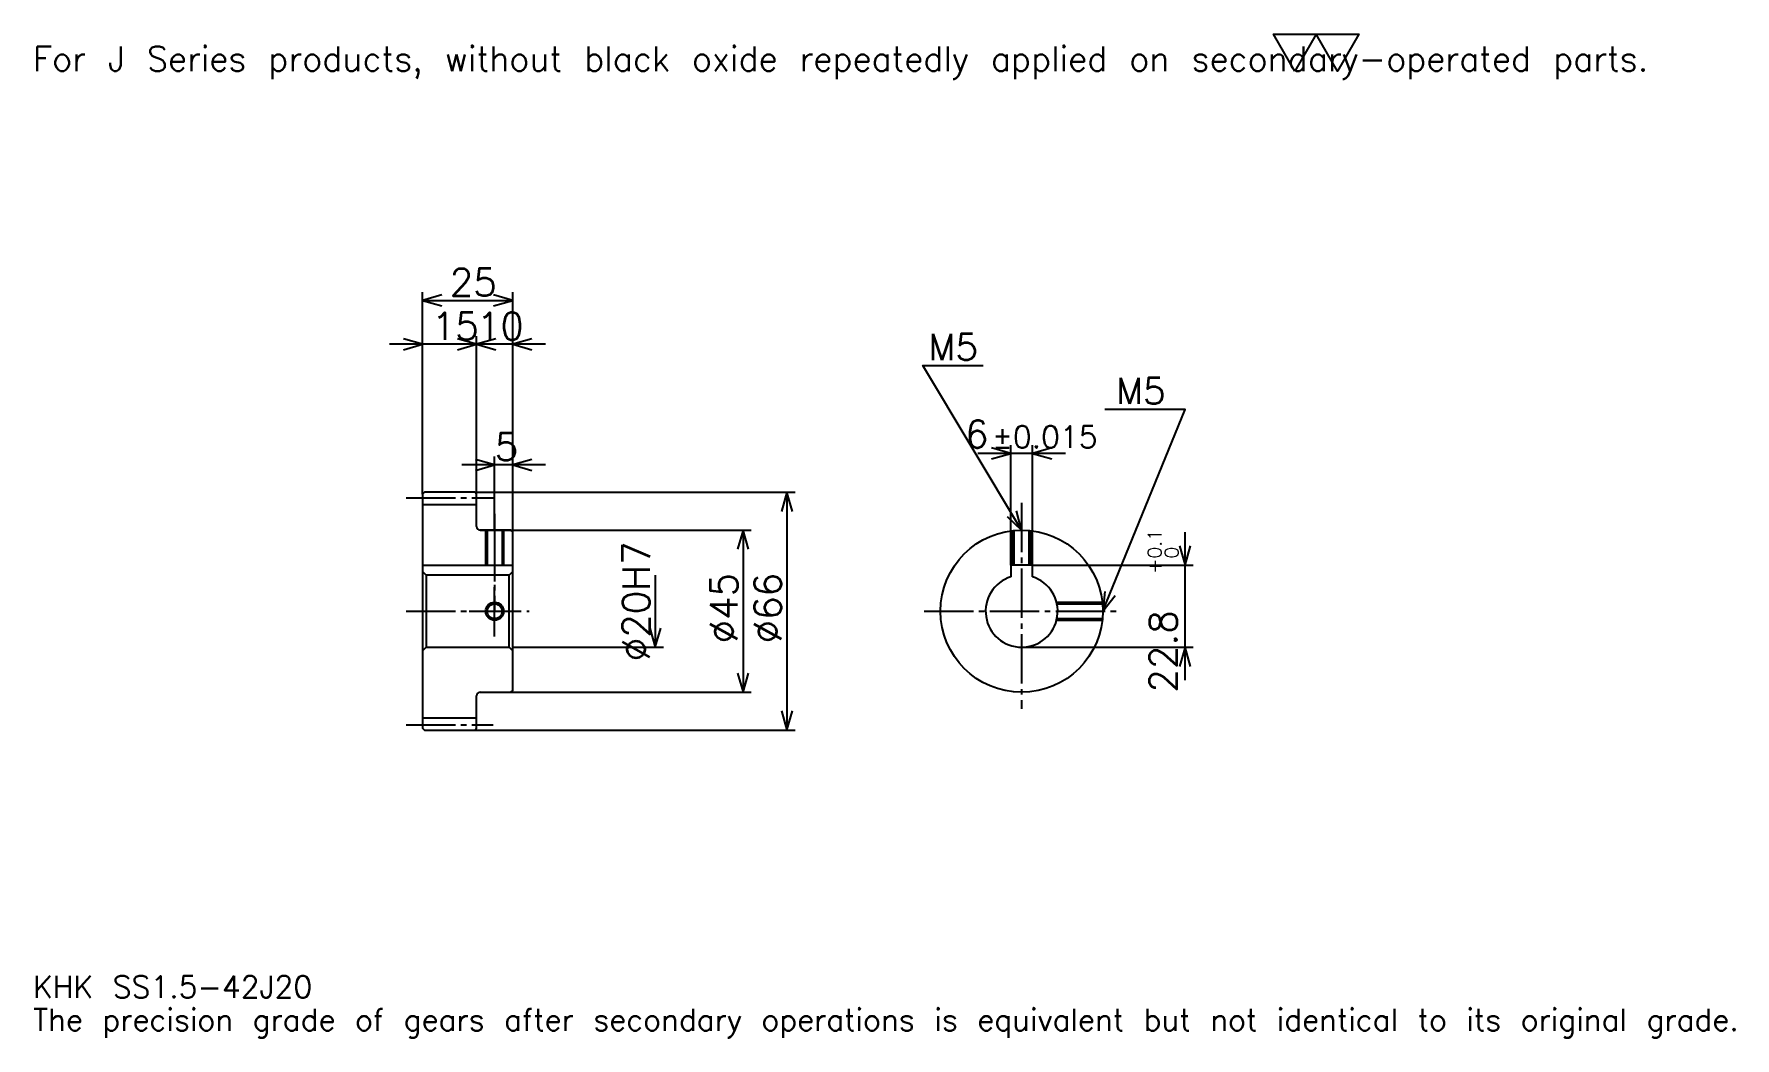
# Model space of a CAD drawing. Extents: x 15 to 487, y 6 to 284.
import ezdxf

# ---------------------------------------------------------------- set-up
doc = ezdxf.new("R2010")
doc.units = 0
doc.linetypes.add('DASHDOT', pattern=[18.260869, 13.695652, -1.521739, 1.521739, -1.521739])
doc.layers.get('0').update_dxf_attribs({"linetype": 'CONTINUOUS'})
doc.layers.add('DASHDOT', color=6, linetype='DASHDOT')
doc.styles.add('KANJI', font='TXT', dxfattribs={"bigfont": 'BIGFONT'})

msp = doc.modelspace()

# ---------------------------------------------------------------- linework, layer by layer
at = {"color": 5}
for p, q in [((123.260864, 157.021744), (123.260864, 212.565216)), ((148.260864, 157.021744), (148.260864, 212.565216)), ((123.260864, 210.282608), (148.260864, 210.282608)), ((138.260864, 157.021744), (138.260864, 200.391312)), ((147.391296, 198.108704), (114.130432, 198.108704)), ((157.391296, 198.108704), (129.130432, 198.108704)), ((286.456512, 136.821747), (286.456512, 170.108704)), ((292.456512, 136.821747), (292.456512, 170.108704)), ((143.260864, 157.021744), (143.260864, 166.913055)), ((301.586945, 167.826096), (277.32608, 167.826096)), ((157.391296, 164.630432), (134.130432, 164.630432)), ((123.260864, 156.521744), (123.260864, 157.021744)), ((137.760864, 157.021744), (148.260864, 157.021744)), ((138.260864, 156.521744), (138.260864, 157.021744)), ((143.260864, 146.521744), (143.260864, 157.021744)), ((143.260864, 146.521744), (143.260864, 157.021744)), ((148.260864, 157.021744), (226.630432, 157.021744)), ((148.260864, 146.021744), (148.260864, 157.021744)), ((224.347824, 157.021744), (224.347824, 91.021744)), ((139.260864, 146.521744), (148.260864, 146.521744)), ((148.260864, 146.521744), (214.456512, 146.521744)), ((212.173904, 146.521744), (212.173904, 101.521744)), ((334.782593, 104.891312), (334.782593, 145.952179)), ((187.82608, 134.021744), (187.82608, 114.021744)), ((292.456512, 136.821747), (337.065186, 136.821747)), ((148.260864, 114.021744), (190.108688, 114.021744)), ((289.456512, 114.021744), (337.065186, 114.021744)), ((139.260864, 101.521744), (148.260864, 101.521744)), ((148.260864, 101.521744), (214.456512, 101.521744)), ((137.760864, 91.021744), (148.260864, 91.021744)), ((148.260864, 91.021744), (226.630432, 91.021744))]:
    msp.add_line(p, q, dxfattribs=at)
at = {"color": 4}
for p, q in [((123.260864, 153.646744), (138.260864, 153.646744)), ((123.260864, 136.821747), (148.260864, 136.821747)), ((124.260864, 134.021744), (124.260864, 114.021744)), ((147.260864, 134.021744), (148.260864, 135.021744)), ((147.260864, 114.021744), (148.260864, 113.021744)), ((123.260864, 94.396744), (138.260864, 94.396744))]:
    msp.add_line(p, q, dxfattribs=at)
at = {"color": 7}
msp.add_lwpolyline([(365.217377, 273.913055), (359.282593, 284.200012), (383.021729, 284.200012), (377.086945, 273.913055), (371.152161, 284.200012), (365.217377, 273.913055)], dxfattribs=at)
at = {"color": 5}
for points in [[(128.586945, 211.804352), (123.260864, 210.282608), (128.586945, 208.760864)], [(142.934784, 208.760864), (148.260864, 210.282608), (142.934784, 211.804352)], [(117.934776, 196.586975), (123.260864, 198.108704), (117.934776, 199.630432)], [(132.934784, 196.586975), (138.260864, 198.108704), (132.934784, 199.630432)], [(143.586945, 199.630432), (138.260864, 198.108704), (143.586945, 196.586975)], [(153.586945, 199.630432), (148.260864, 198.108704), (153.586945, 196.586975)], [(289.456512, 146.521744), (262.065216, 192.17392), (278.804321, 192.17392)], [(311.956512, 124.021744), (334.782593, 180), (312.565247, 180)], [(137.934784, 163.108704), (143.260864, 164.630432), (137.934784, 166.152176)], [(153.586945, 166.152176), (148.260864, 164.630432), (153.586945, 163.108704)], [(281.130432, 166.304352), (286.456512, 167.826096), (281.130432, 169.347839)], [(297.782593, 169.347839), (292.456512, 167.826096), (297.782593, 166.304352)], [(225.869568, 151.695648), (224.347824, 157.021744), (222.82608, 151.695648)], [(285.411377, 150.305893), (289.456512, 146.521744), (288.021149, 151.87175)], [(213.695648, 141.195648), (212.173904, 146.521744), (210.652161, 141.195648)], [(333.260864, 142.147827), (334.782593, 136.821747), (336.304321, 142.147827)], [(312.558472, 129.528152), (311.956512, 124.021744), (315.376648, 128.378983)], [(186.304337, 119.347832), (187.82608, 114.021744), (189.347809, 119.347832)], [(336.304321, 108.695656), (334.782593, 114.021744), (333.260864, 108.695656)], [(210.652161, 106.847832), (212.173904, 101.521744), (213.695648, 106.847832)], [(222.82608, 96.347832), (224.347824, 91.021744), (225.869568, 96.347832)]]:
    msp.add_lwpolyline(points, dxfattribs=at)
at = {"color": 4}
for points in [[(138.260864, 147.521744), (138.260864, 156.521744), (137.760864, 157.021744), (123.760864, 157.021744), (123.260864, 156.521744), (123.260864, 113.021744)], [(139.260864, 101.521744), (147.760864, 101.521744), (148.260864, 102.021744), (148.260864, 146.021744), (147.760864, 146.521744), (139.260864, 146.521744)], [(140.760864, 146.521744), (140.760864, 136.821747)], [(141.195862, 146.521744), (141.195862, 136.821747)], [(145.325867, 146.521744), (145.325867, 136.821747)], [(145.760864, 146.521744), (145.760864, 136.821747)], [(286.956512, 136.821747), (286.956512, 146.382416)], [(287.39151, 136.821747), (287.39151, 146.426788)], [(291.521515, 136.821747), (291.521515, 146.426788)], [(291.956512, 136.821747), (291.956512, 146.382416)], [(123.260864, 113.021744), (124.260864, 114.021744), (147.260864, 114.021744), (147.260864, 134.021744), (124.260864, 134.021744), (123.260864, 135.021744)], [(292.456512, 133.561142), (292.456512, 136.821747), (286.456512, 136.821747), (286.456512, 133.561142)], [(299.138977, 126.521744), (311.8172, 126.521744)], [(299.240967, 126.086746), (311.861572, 126.086746)], [(299.138977, 121.521744), (311.8172, 121.521744)], [(299.240967, 121.956741), (311.861572, 121.956741)], [(123.260864, 113.021744), (123.260864, 91.521744), (123.760864, 91.021744), (137.760864, 91.021744), (138.260864, 91.521744), (138.260864, 100.521744)]]:
    msp.add_lwpolyline(points, dxfattribs=at)
for centre, radius in [((289.456512, 124.021744), 22.5), ((143.260864, 124.021744), 2.065)]:
    msp.add_circle(centre, radius, dxfattribs=at)
at = {"color": 7}
msp.add_circle((143.260864, 124.021744), 2.5, dxfattribs=at)
at = {"color": 4}
for centre, radius, start, end in [((139.260864, 147.521744), 1, 180, 270), ((289.456512, 124.021744), 10, 107.45760275, 72.54239725), ((139.260864, 100.521744), 1, 90, 180)]:
    msp.add_arc(centre, radius, start, end, dxfattribs=at)
at = {"layer": 'DASHDOT', "color": 7}
for p, q in [((118.695648, 155.521744), (142.82608, 155.521744)), ((289.456512, 154.130432), (289.456512, 96.956528)), ((143.260864, 146.521744), (143.260864, 124.021744)), ((118.695648, 124.021744), (152.82608, 124.021744)), ((262.391296, 124.021744), (316.521729, 124.021744)), ((118.695648, 92.521744), (142.82608, 92.521744))]:
    msp.add_line(p, q, dxfattribs=at)
for points in [[(143.260864, 151.08696), (143.260864, 132.256531)], [(143.260864, 116.956528), (143.260864, 131.08696)], [(136.195648, 124.021744), (150.32608, 124.021744)]]:
    msp.add_lwpolyline(points, dxfattribs=at)

# ---------------------------------------------------------------- texts
at = {"color": 7, "style": 'KANJI'}
for s, height, p in [('For J Series products, without black oxide repeatedly applied on secondary-operated parts.', 6.847826, (15.217391, 273.913055)), ('25', 7.608696, (130.815216, 211.5)), ('15', 7.608696, (125.815208, 199.326096)), ('10', 7.608696, (138.315216, 199.326096)), ('M5', 7.304348, (263.586945, 193.695648)), ('M5', 7.304348, (315.608704, 181.521744)), ('6', 7.608696, (273.750671, 169.347839)), ('%%p0.015', 6.086957, (281.282349, 169.347839)), ('5', 7.608696, (143.28804, 165.847839)), ('KHK SS1.5-42J20', 6.086957, (15.217391, 16.73913)), ('The precision grade of gears after secondary operations is equivalent but not identical to its original grade.', 6.086957, (15.217391, 7.608696))]:
    msp.add_text(s, height=height, dxfattribs=at).set_placement(p)
for s, height, p in [('%%c20H7', 7.608696, (186.304337, 110.135872)), ('0.1', 3.804348, (328.239136, 138.640945)), ('+', 3.804348, (328.239136, 134.380066)), ('0', 3.804348, (332.956512, 138.640945)), ('%%c45', 7.608696, (210.652161, 115.081528)), ('%%c66', 7.608696, (222.82608, 115.081528)), ('22.8', 7.608696, (332.5, 101.446625))]:
    msp.add_text(s, height=height, rotation=90, dxfattribs=at).set_placement(p)

doc.saveas('drawing.dxf')
